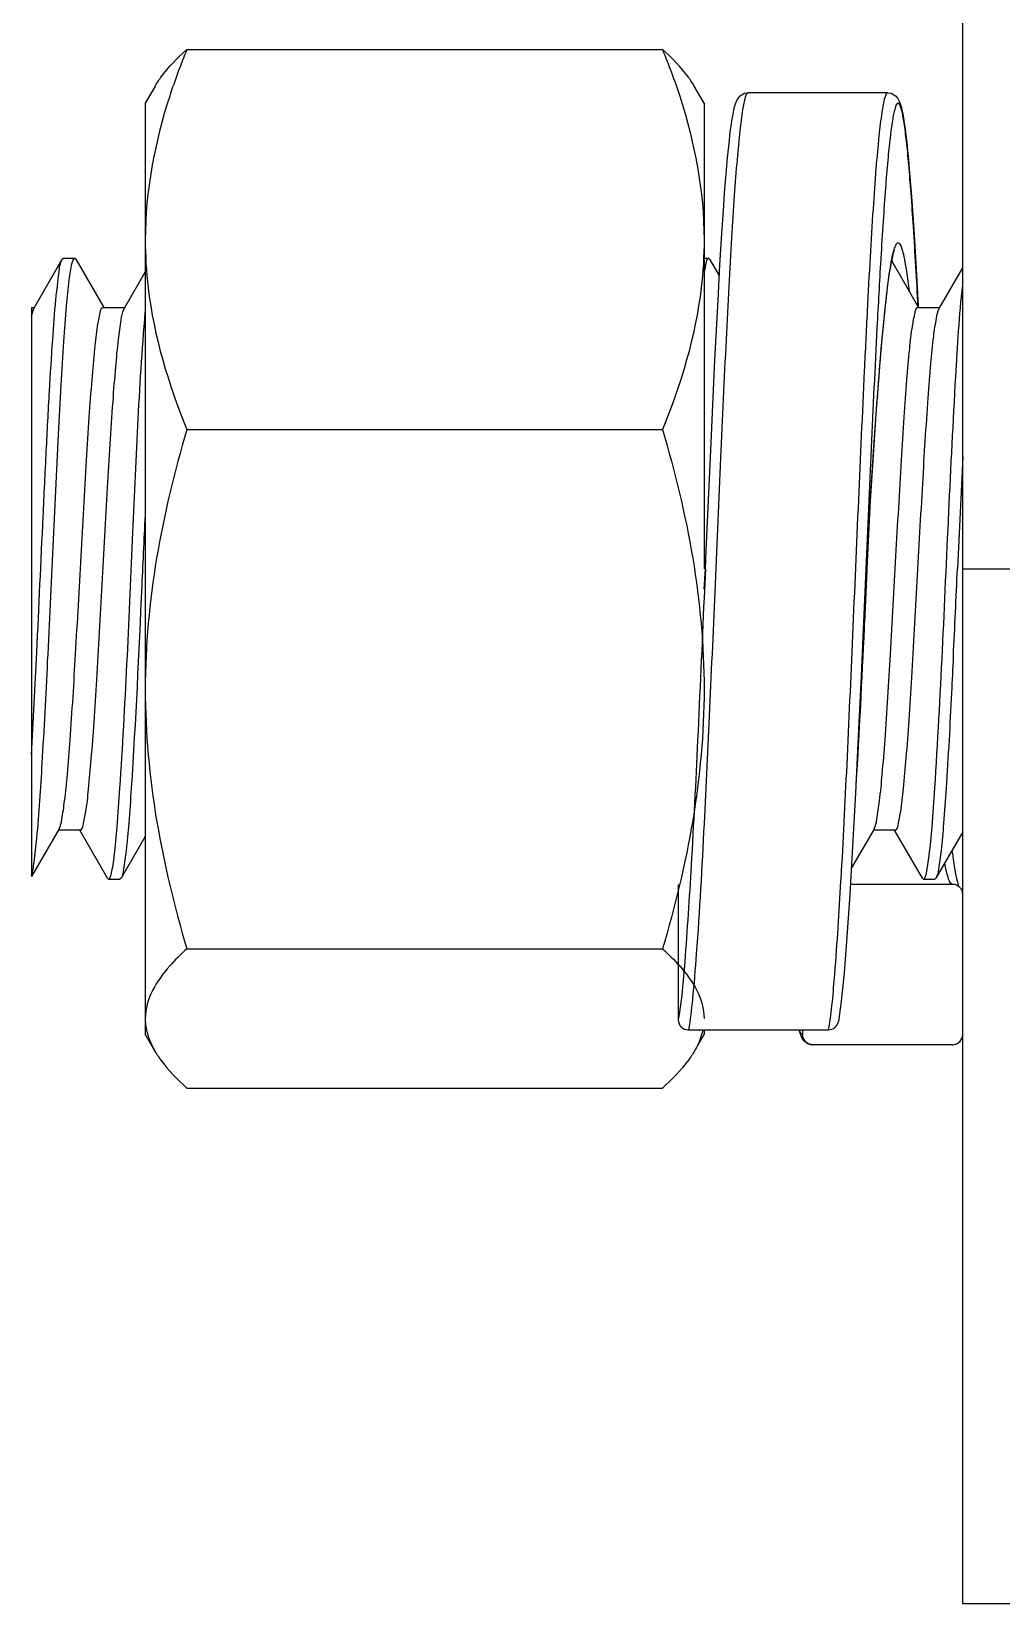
# Model space of a CAD drawing. Header units: millimetres. Extents: x -633009578 to 5705885, y -633235091 to 2571734.
# Drawn here: x 2467488.4 to 2467672.8, y 2001414 to 2001712.9 of the extents above; entities that cross this region are included whole.
import ezdxf

# ---------------------------------------------------------------- set-up
doc = ezdxf.new("R2010")
doc.units = ezdxf.units.MM
doc.header["$LTSCALE"] = 1000
doc.header["$MEASUREMENT"] = 0
doc.layers.get('0').update_dxf_attribs({"color": 9})
doc.layers.add('E-WIRE-系统', color=3, linetype='Continuous')

# ---------------------------------------------------------------- blocks, each defined once
blk = doc.blocks.new('G$CF4FACE3C')
at = {"layer": 'E-WIRE-系统'}
for p, q in [((2297.56, 4466.94), (2297.56, 4827.63)), ((2164.18, 4734.08), (2245.94, 4734.08)), ((2158.74, 4727.79), (2157.03, 4724.85)), ((2253.09, 4724.85), (2251.39, 4727.79)), ((2284.67, 4726.64), (2260.65, 4726.64)), ((2157.03, 4724.85), (2157.03, 4564.79)), ((2253.09, 4724.85), (2253.09, 4644.82)), ((2256.16, 4702.47), (2256.48, 4707.26)), ((2255.83, 4697.04), (2256.16, 4702.47)), ((2285.73, 4699.7), (2285.6, 4699.25)), ((2289.18, 4702.21), (2289.53, 4696.39)), ((2137.86, 4689.53), (2142.75, 4698.01)), ((2142.75, 4698.01), (2142.95, 4698.18)), ((2142.95, 4698.18), (2144.89, 4698.18)), ((2144.89, 4698.18), (2145.09, 4698.01)), ((2145.09, 4698.01), (2149.89, 4689.73)), ((2253.09, 4698.18), (2253.85, 4698.18)), ((2254.05, 4698.01), (2253.85, 4698.18)), ((2254.05, 4698.01), (2255.72, 4695.12)), ((2255.49, 4690.98), (2255.83, 4697.04)), ((2283.47, 4698.18), (2283.46, 4698)), ((2285.3, 4697.79), (2289.97, 4689.73)), ((2285.6, 4699.25), (2285.34, 4698.14)), ((2285.55, 4697.4), (2285.35, 4698.06)), ((2153.54, 4689.73), (2157.03, 4695.79)), ((2289.53, 4696.39), (2289.89, 4689.87)), ((2293.51, 4689.53), (2297.56, 4696.56)), ((2137.47, 4689.73), (2137.98, 4689.73)), ((2137.47, 4689.73), (2137.47, 4591.89)), ((2137.47, 4688.29), (2137.86, 4689.53)), ((2149.77, 4689.73), (2153.54, 4689.73)), ((2153.36, 4689.4), (2153.42, 4689.53)), ((2153.42, 4689.53), (2153.54, 4689.73)), ((2254.96, 4680.75), (2255.49, 4690.98)), ((2289.85, 4689.73), (2293.63, 4689.73)), ((2254.23, 4665.22), (2254.96, 4680.75)), ((2283.5, 4682.54), (2283.08, 4677.29)), ((2283.08, 4677.29), (2282.64, 4671.39)), ((2282.64, 4671.39), (2282.18, 4664.89)), ((2164.18, 4668.73), (2245.94, 4668.73)), ((2282.18, 4664.89), (2281.48, 4654.2)), ((2281.64, 4656.65), (2281.08, 4644.81)), ((2281.48, 4654.2), (2280.89, 4644.82)), ((2281.01, 4646.79), (2280.89, 4644.82)), ((2253.09, 4641.3), (2253.32, 4644.82)), ((2253.31, 4644.82), (2253.09, 4639.79)), ((2253.31, 4644.82), (2253.09, 4641.3)), ((2280.89, 4644.82), (2280.07, 4626.38)), ((2297.56, 4644.82), (2316.06, 4644.82)), ((2137.47, 4612.83), (2138.39, 4630.5)), ((2142.22, 4600.1), (2137.47, 4591.9)), ((2145.88, 4599.9), (2142.11, 4599.9)), ((2150.53, 4591.62), (2145.76, 4599.9)), ((2282.19, 4599.9), (2278.41, 4593.38)), ((2282.31, 4600.1), (2282.19, 4599.9)), ((2285.96, 4599.9), (2282.19, 4599.9)), ((2290.62, 4591.62), (2285.84, 4599.9)), ((2157.03, 4598.8), (2152.87, 4591.62)), ((2297.56, 4599.57), (2292.96, 4591.62)), ((2150.53, 4591.62), (2150.73, 4591.45)), ((2152.87, 4591.62), (2152.67, 4591.45)), ((2276.6, 4591.47), (2276.57, 4591.09)), ((2290.62, 4591.62), (2290.82, 4591.45)), ((2292.96, 4591.62), (2292.76, 4591.45)), ((2150.73, 4591.45), (2152.67, 4591.45)), ((2248.65, 4590.54), (2248.65, 4567.28)), ((2295.79, 4590.56), (2278.25, 4590.56)), ((2290.82, 4591.45), (2292.76, 4591.45)), ((2295.81, 4590.56), (2295.79, 4590.56)), ((2164.18, 4579.47), (2245.94, 4579.47)), ((2158.74, 4561.84), (2157.03, 4564.79)), ((2250.42, 4565.56), (2274.44, 4565.56)), ((2253.09, 4564.79), (2251.39, 4561.84)), ((2253.09, 4565.56), (2253.09, 4564.79)), ((2269.99, 4565.56), (2269.99, 4564.77)), ((2271.74, 4562.99), (2271.77, 4562.99)), ((2295.79, 4562.99), (2271.77, 4562.99)), ((2164.18, 4555.55), (2245.94, 4555.55)), ((2297.56, 4466.93), (2350.93, 4466.93))]:
    blk.add_line(p, q, dxfattribs=at)
for points in [[(2256.48, 4707.26), (2256.63, 4709.41), (2256.79, 4711.41), (2256.94, 4713.26), (2257.09, 4714.95), (2257.23, 4716.5), (2257.38, 4717.9), (2257.52, 4719.16), (2257.66, 4720.29), (2257.8, 4721.29), (2257.93, 4722.18), (2258.07, 4722.95), (2258.2, 4723.62), (2258.34, 4724.2), (2258.49, 4724.71), (2258.67, 4725.17), (2258.9, 4725.62), (2259.31, 4726.11), (2260.06, 4726.55), (2260.66, 4726.64)], [(2284.66, 4726.64), (2285.24, 4726.56), (2286, 4726.12), (2286.41, 4725.64), (2286.64, 4725.2), (2286.81, 4724.75), (2286.96, 4724.26), (2287.1, 4723.69), (2287.24, 4723.04), (2287.37, 4722.29), (2287.5, 4721.43), (2287.64, 4720.45), (2287.78, 4719.34), (2287.92, 4718.09), (2288.07, 4716.7), (2288.21, 4715.15), (2288.37, 4713.44), (2288.52, 4711.56), (2288.68, 4709.5), (2288.84, 4707.26), (2289.18, 4702.21)], [(2285.81, 4699.61), (2285.78, 4699.56), (2285.68, 4699.29), (2285.55, 4698.85), (2285.4, 4698.24), (2285.24, 4697.46), (2285.06, 4696.5), (2284.88, 4695.38), (2284.7, 4694.07), (2284.51, 4692.6), (2284.32, 4690.94), (2284.12, 4689.11), (2283.92, 4687.1), (2283.71, 4684.91), (2283.5, 4682.54)], [(2253.31, 4644.82), (2253.45, 4647.94), (2254.23, 4665.22)], [(2280.07, 4626.38), (2279.59, 4616.06), (2279.11, 4606.26), (2278.63, 4597.13), (2278.15, 4588.84), (2277.66, 4581.55), (2277.18, 4575.38), (2276.68, 4570.47), (2276.19, 4566.99)], [(2295.71, 4596.38), (2295.78, 4595.82), (2295.97, 4594.51), (2296.14, 4593.36), (2296.31, 4592.38), (2296.48, 4591.57), (2296.63, 4590.92), (2296.77, 4590.43), (2296.86, 4590.18)], [(2269.76, 4564.52), (2269.59, 4564.98), (2269.45, 4565.48), (2269.43, 4565.56)], [(2271.74, 4562.99), (2270.99, 4563.15), (2270.33, 4563.62), (2269.97, 4564.09), (2269.76, 4564.52)]]:
    blk.add_lwpolyline(points, dxfattribs=at)
for centre, radius, start, end in [((2317.15, 4691.61), 32.48, 168.6551, 169.0146), ((2314.58, 4692.13), 29.85, 168.3919, 168.6536), ((7238.69, 4419.77), 4947.16, 177.16956, 177.39223), ((-4302.97, 4947.86), 6606.58, 357.240049, 357.371325), ((2295.79, 4588.78), 1.78, 0.0125, 89.127), ((2271.77, 4564.77), 1.78, 180.031, 269.1384), ((2295.78, 4564.77), 1.78, 270.0308, 359.9692)]:
    blk.add_arc(centre, radius, start, end, dxfattribs=at)
for points, knots in [([(2164.18, 4734.08), (2163.11, 4731.44), (2159.2, 4720.97), (2157.03, 4709.74), (2157.03, 4701.41)], [0, 0, 0, 0, 0.254852, 1, 1, 1, 1]), ([(2158.67, 4727.68), (2158.99, 4728.24), (2160.56, 4730.6), (2162.56, 4732.63), (2164.18, 4734.08)], [0, 0, 0, 0, 0.228325, 1, 1, 1, 1]), ([(2251.45, 4727.68), (2251.13, 4728.24), (2249.57, 4730.6), (2247.57, 4732.63), (2245.94, 4734.08)], [0, 0, 0, 0, 0.228325, 1, 1, 1, 1]), ([(2245.94, 4734.08), (2247.02, 4731.44), (2250.93, 4720.97), (2253.09, 4709.74), (2253.09, 4701.41)], [0, 0, 0, 0, 0.254852, 1, 1, 1, 1]), ([(2260.65, 4726.64), (2260.55, 4726.64), (2260.32, 4726.36), (2260.01, 4725.41), (2259.6, 4723.25), (2259.17, 4719.7), (2258.71, 4714.79), (2258.25, 4708.66), (2257.78, 4701.38), (2257.32, 4693.1), (2256.68, 4680.49), (2255.9, 4663.43), (2254.99, 4642.28), (2254.07, 4621.31), (2253.43, 4607.56), (2253.09, 4600.97)], [0, 0, 0, 0, 0.002397, 0.007159, 0.024869, 0.053551, 0.092788, 0.141916, 0.200078, 0.26625, 0.33926, 0.500527, 0.67249, 0.842997, 1, 1, 1, 1]), ([(2284.66, 4726.64), (2284.55, 4726.64), (2284.31, 4726.32), (2283.98, 4725.25), (2283.54, 4722.78), (2283.08, 4718.76), (2282.59, 4713.2), (2282.1, 4706.27), (2281.61, 4698.09), (2281.11, 4688.83), (2280.43, 4674.89), (2279.6, 4656.31), (2278.63, 4633.69), (2277.67, 4611.97), (2276.97, 4598), (2276.6, 4591.47)], [0, 0, 0, 0, 0.002437, 0.007426, 0.02611, 0.056385, 0.097725, 0.149322, 0.210148, 0.278978, 0.354425, 0.518963, 0.690522, 0.855288, 1, 1, 1, 1]), ([(2289.89, 4689.91), (2289.64, 4694.48), (2289.27, 4700.98), (2288.71, 4709.11), (2288.32, 4714.03), (2287.93, 4718.06), (2287.59, 4720.84), (2287.3, 4722.57), (2287.11, 4723.51), (2286.91, 4724.2), (2286.74, 4724.63), (2286.5, 4724.92), (2286.2, 4724.75), (2286.05, 4724.36), (2285.84, 4723.75), (2285.65, 4722.89), (2285.36, 4721.26), (2285.02, 4718.61), (2284.63, 4714.73), (2284.24, 4709.95), (2283.85, 4704.33), (2283.6, 4700.31), (2283.47, 4698.18)], [0, 0, 0, 0, 0.220493, 0.313274, 0.392789, 0.45804, 0.508235, 0.527505, 0.542834, 0.554226, 0.561778, 0.565989, 0.569505, 0.575907, 0.586069, 0.600152, 0.618182, 0.665943, 0.728866, 0.806191, 0.896952, 1, 1, 1, 1]), ([(2157.03, 4701.41), (2157.03, 4698.64), (2157.71, 4687.44), (2161, 4676.54), (2164.18, 4668.73)], [0, 0, 0, 0, 0.247135, 1, 1, 1, 1]), ([(2253.09, 4701.41), (2253.09, 4698.64), (2252.42, 4687.44), (2249.13, 4676.54), (2245.94, 4668.73)], [0, 0, 0, 0, 0.247135, 1, 1, 1, 1]), ([(2288.41, 4692.48), (2288.22, 4694.05), (2287.93, 4696.17), (2287.47, 4698.68), (2287.11, 4699.85), (2286.89, 4700.59), (2286.35, 4700.96), (2285.94, 4700.36), (2285.82, 4699.98), (2285.73, 4699.7)], [0, 0, 0, 0, 0.467824, 0.634283, 0.754369, 0.828826, 0.866175, 0.912247, 1, 1, 1, 1]), ([(2137.47, 4592.01), (2137.71, 4592.77), (2138.02, 4594.94), (2138.73, 4601.39), (2139.43, 4612.93), (2140.31, 4629.65), (2141.17, 4648.49), (2141.91, 4664.33), (2142.54, 4676.07), (2142.99, 4683.43), (2143.44, 4689.47), (2143.86, 4693.87), (2144.26, 4696.64), (2144.56, 4697.79), (2144.78, 4698.18), (2144.89, 4698.18)], [0, 0, 0, 0, 0.022519, 0.061417, 0.182778, 0.347566, 0.533011, 0.713448, 0.793862, 0.863914, 0.921171, 0.963664, 0.989994, 0.99691, 1, 1, 1, 1]), ([(2138.39, 4630.5), (2138.76, 4638.26), (2139.28, 4649.78), (2140, 4664.73), (2140.52, 4674.87), (2141.07, 4683.54), (2141.52, 4690.39), (2142.13, 4694.94), (2142.37, 4697.35), (2142.75, 4698.01)], [0, 0, 0, 0, 0.344316, 0.511068, 0.663386, 0.793955, 0.896505, 0.966182, 1, 1, 1, 1]), ([(2253.85, 4698.18), (2253.61, 4698.18), (2253.35, 4697), (2253.19, 4696.35), (2253.09, 4695.73)], [0, 0, 0, 0, 0.278312, 1, 1, 1, 1]), ([(2283.46, 4698), (2283.23, 4694.1), (2282.27, 4676.38), (2281.5, 4658.66), (2280.89, 4644.82)], [0, 0, 0, 0, 0.219776, 1, 1, 1, 1]), ([(2285.27, 4697.8), (2284.88, 4695.79), (2284.25, 4690.76), (2283.77, 4685.73), (2283.52, 4682.74)], [0, 0, 0, 0, 0.406042, 1, 1, 1, 1]), ([(2292.76, 4607.08), (2293.8, 4622.89), (2294.72, 4646.5), (2296.2, 4675.34), (2296.97, 4688.36), (2297.56, 4693.58)], [0, 0, 0, 0, 0.548648, 0.81813, 1, 1, 1, 1]), ([(2142.22, 4600.1), (2142.5, 4600.59), (2142.79, 4602.24), (2143.26, 4605.35), (2143.69, 4609.94), (2144.35, 4618.34), (2145.11, 4630.83), (2145.99, 4646.85), (2146.74, 4660.44), (2147.38, 4670.55), (2147.84, 4676.96), (2148.3, 4682.09), (2148.71, 4686.18), (2149.16, 4688.18), (2149.46, 4689.73), (2149.77, 4689.73)], [0, 0, 0, 0, 0.018685, 0.054293, 0.105794, 0.171397, 0.33512, 0.522155, 0.705796, 0.788027, 0.859832, 0.918642, 0.962377, 0.989582, 1, 1, 1, 1]), ([(2145.88, 4599.9), (2146.19, 4599.9), (2146.49, 4601.42), (2146.93, 4603.39), (2147.34, 4607.42), (2147.8, 4612.46), (2148.25, 4618.77), (2148.88, 4628.75), (2149.63, 4642.21), (2150.5, 4658.14), (2151.25, 4670.62), (2151.91, 4679.1), (2152.34, 4683.79), (2152.8, 4687.08), (2153.1, 4688.83), (2153.36, 4689.4)], [0, 0, 0, 0, 0.010275, 0.037063, 0.080136, 0.138092, 0.208917, 0.290122, 0.471931, 0.658019, 0.822273, 0.88881, 0.941706, 0.979145, 1, 1, 1, 1]), ([(2152.68, 4607.08), (2153.61, 4621.31), (2154.82, 4648.6), (2155.96, 4675.91), (2157.03, 4688.92)], [0, 0, 0, 0, 0.522038, 1, 1, 1, 1]), ([(2282.31, 4600.1), (2282.59, 4600.59), (2282.87, 4602.24), (2283.35, 4605.35), (2283.77, 4609.94), (2284.44, 4618.34), (2285.19, 4630.83), (2286.08, 4646.85), (2286.83, 4660.44), (2287.47, 4670.55), (2287.92, 4676.96), (2288.38, 4682.09), (2288.8, 4686.18), (2289.24, 4688.18), (2289.54, 4689.73), (2289.85, 4689.73)], [0, 0, 0, 0, 0.018685, 0.054293, 0.105794, 0.171397, 0.33512, 0.522155, 0.705796, 0.788027, 0.859832, 0.918642, 0.962377, 0.989582, 1, 1, 1, 1]), ([(2285.96, 4599.9), (2286.28, 4599.9), (2286.58, 4601.45), (2287.02, 4603.45), (2287.44, 4607.54), (2287.9, 4612.67), (2288.35, 4619.08), (2288.99, 4629.18), (2289.74, 4642.77), (2290.63, 4658.79), (2291.38, 4671.28), (2292.05, 4679.69), (2292.47, 4684.27), (2292.94, 4687.39), (2293.23, 4689.04), (2293.51, 4689.53)], [0, 0, 0, 0, 0.010415, 0.037613, 0.081337, 0.140131, 0.211919, 0.294132, 0.477741, 0.66476, 0.828493, 0.894112, 0.945637, 0.981277, 1, 1, 1, 1]), ([(2283.52, 4682.74), (2283.29, 4680.12), (2282.35, 4668.14), (2281.6, 4656.15), (2281.01, 4646.79)], [0, 0, 0, 0, 0.218742, 1, 1, 1, 1]), ([(2157.03, 4654.86), (2156.83, 4650.55), (2156.09, 4634.62), (2155.38, 4618.68), (2154.62, 4607.08)], [0, 0, 0, 0, 0.270828, 1, 1, 1, 1]), ([(2281.08, 4644.81), (2280.93, 4641.42), (2280.35, 4629.1), (2279.76, 4616.78), (2279.19, 4607.84)], [0, 0, 0, 0, 0.274428, 1, 1, 1, 1]), ([(2253.09, 4639.79), (2252.73, 4631.64), (2252.04, 4616.31), (2251.02, 4595.44), (2249.96, 4579.43), (2249.23, 4570.57), (2248.65, 4567.28)], [0, 0, 0, 0, 0.336728, 0.633804, 0.862258, 1, 1, 1, 1]), ([(2295.94, 4629.74), (2295.84, 4627.65), (2295.47, 4620.1), (2295.06, 4612.55), (2294.7, 4607.08)], [0, 0, 0, 0, 0.275857, 1, 1, 1, 1]), ([(2150.73, 4591.45), (2150.85, 4591.45), (2151.08, 4591.89), (2151.39, 4593.14), (2151.82, 4596.18), (2152.26, 4600.99), (2152.53, 4604.87), (2152.68, 4607.08)], [0, 0, 0, 0, 0.02233, 0.073207, 0.267316, 0.580036, 1, 1, 1, 1]), ([(2154.62, 4607.08), (2154.49, 4605.07), (2154.23, 4601.5), (2153.84, 4596.85), (2153.39, 4593.74), (2153.15, 4592.09), (2152.87, 4591.62)], [0, 0, 0, 0, 0.388141, 0.68952, 0.895153, 1, 1, 1, 1]), ([(2290.82, 4591.45), (2290.94, 4591.45), (2291.16, 4591.89), (2291.48, 4593.14), (2291.9, 4596.18), (2292.34, 4600.99), (2292.62, 4604.87), (2292.76, 4607.08)], [0, 0, 0, 0, 0.022364, 0.073273, 0.267409, 0.580105, 1, 1, 1, 1]), ([(2294.7, 4607.08), (2294.57, 4605.07), (2294.31, 4601.5), (2293.93, 4596.85), (2293.48, 4593.74), (2293.23, 4592.09), (2292.96, 4591.62)], [0, 0, 0, 0, 0.388147, 0.689522, 0.895152, 1, 1, 1, 1]), ([(2253.09, 4600.97), (2252.71, 4593.52), (2252.17, 4583.44), (2251.21, 4571.64), (2250.72, 4567.29), (2250.42, 4565.56)], [0, 0, 0, 0, 0.630434, 0.851937, 1, 1, 1, 1]), ([(2295.79, 4590.56), (2295.65, 4590.56), (2295.34, 4590.9), (2294.9, 4592.11), (2294.64, 4593.31), (2294.47, 4594.24)], [0, 0, 0, 0, 0.100478, 0.292697, 1, 1, 1, 1]), ([(2276.57, 4591.09), (2276.27, 4585.78), (2275.7, 4577.27), (2274.99, 4568.74), (2274.44, 4565.56)], [0, 0, 0, 0, 0.622201, 1, 1, 1, 1]), ([(2164.18, 4579.47), (2163.15, 4578.54), (2159.81, 4575.33), (2157.03, 4570.83), (2157.03, 4567.51)], [0, 0, 0, 0, 0.29519, 1, 1, 1, 1]), ([(2245.94, 4579.47), (2246.98, 4578.54), (2250.32, 4575.33), (2253.09, 4570.83), (2253.09, 4567.51)], [0, 0, 0, 0, 0.29519, 1, 1, 1, 1]), ([(2157.03, 4567.51), (2157.03, 4567.05), (2157.18, 4565.1), (2157.93, 4563.23), (2158.67, 4561.95)], [0, 0, 0, 0, 0.239668, 1, 1, 1, 1]), ([(2248.65, 4567.28), (2248.65, 4566.84), (2249.04, 4565.91), (2249.97, 4565.56), (2250.42, 4565.56)], [0, 0, 0, 0, 0.494361, 1, 1, 1, 1]), ([(2252.89, 4565.56), (2252.69, 4564.62), (2252.24, 4563.39), (2251.63, 4562.24), (2251.45, 4561.95)], [0, 0, 0, 0, 0.73813, 1, 1, 1, 1]), ([(2269.99, 4564.77), (2269.95, 4564.77), (2269.65, 4564.92), (2269.59, 4565.27), (2269.51, 4565.52)], [0, 0, 0, 0, 0.140783, 1, 1, 1, 1]), ([(2274.44, 4565.56), (2274.84, 4565.56), (2275.67, 4565.84), (2276.12, 4566.6), (2276.19, 4566.99)], [0, 0, 0, 0, 0.505009, 1, 1, 1, 1]), ([(2158.67, 4561.95), (2158.99, 4561.39), (2160.56, 4559.04), (2162.56, 4557.01), (2164.18, 4555.55)], [0, 0, 0, 0, 0.228325, 1, 1, 1, 1]), ([(2251.45, 4561.95), (2251.13, 4561.39), (2249.57, 4559.04), (2247.57, 4557.01), (2245.94, 4555.55)], [0, 0, 0, 0, 0.228325, 1, 1, 1, 1])]:
    blk.add_open_spline(points, degree=3, knots=knots, dxfattribs=at)
for points in [[(2164.18, 4668.73), (2159.87, 4654.3), (2157.03, 4639.17), (2157.03, 4624.1)], [(2245.94, 4668.73), (2250.26, 4654.3), (2253.09, 4639.17), (2253.09, 4624.1)], [(2157.03, 4624.1), (2157.03, 4609.04), (2159.87, 4593.91), (2164.18, 4579.47)], [(2253.09, 4624.1), (2253.09, 4609.04), (2250.26, 4593.91), (2245.94, 4579.47)]]:
    blk.add_open_spline(points, degree=3, dxfattribs=at)

msp = doc.modelspace()

# ---------------------------------------------------------------- block references
at = {"xscale": 1.10592, "yscale": 1.10592, "zscale": 1.10592}
msp.add_blockref('G$CF4FACE3C', (2465124.5, 1996473.94, -46.08), dxfattribs=at)

doc.saveas('drawing.dxf')
